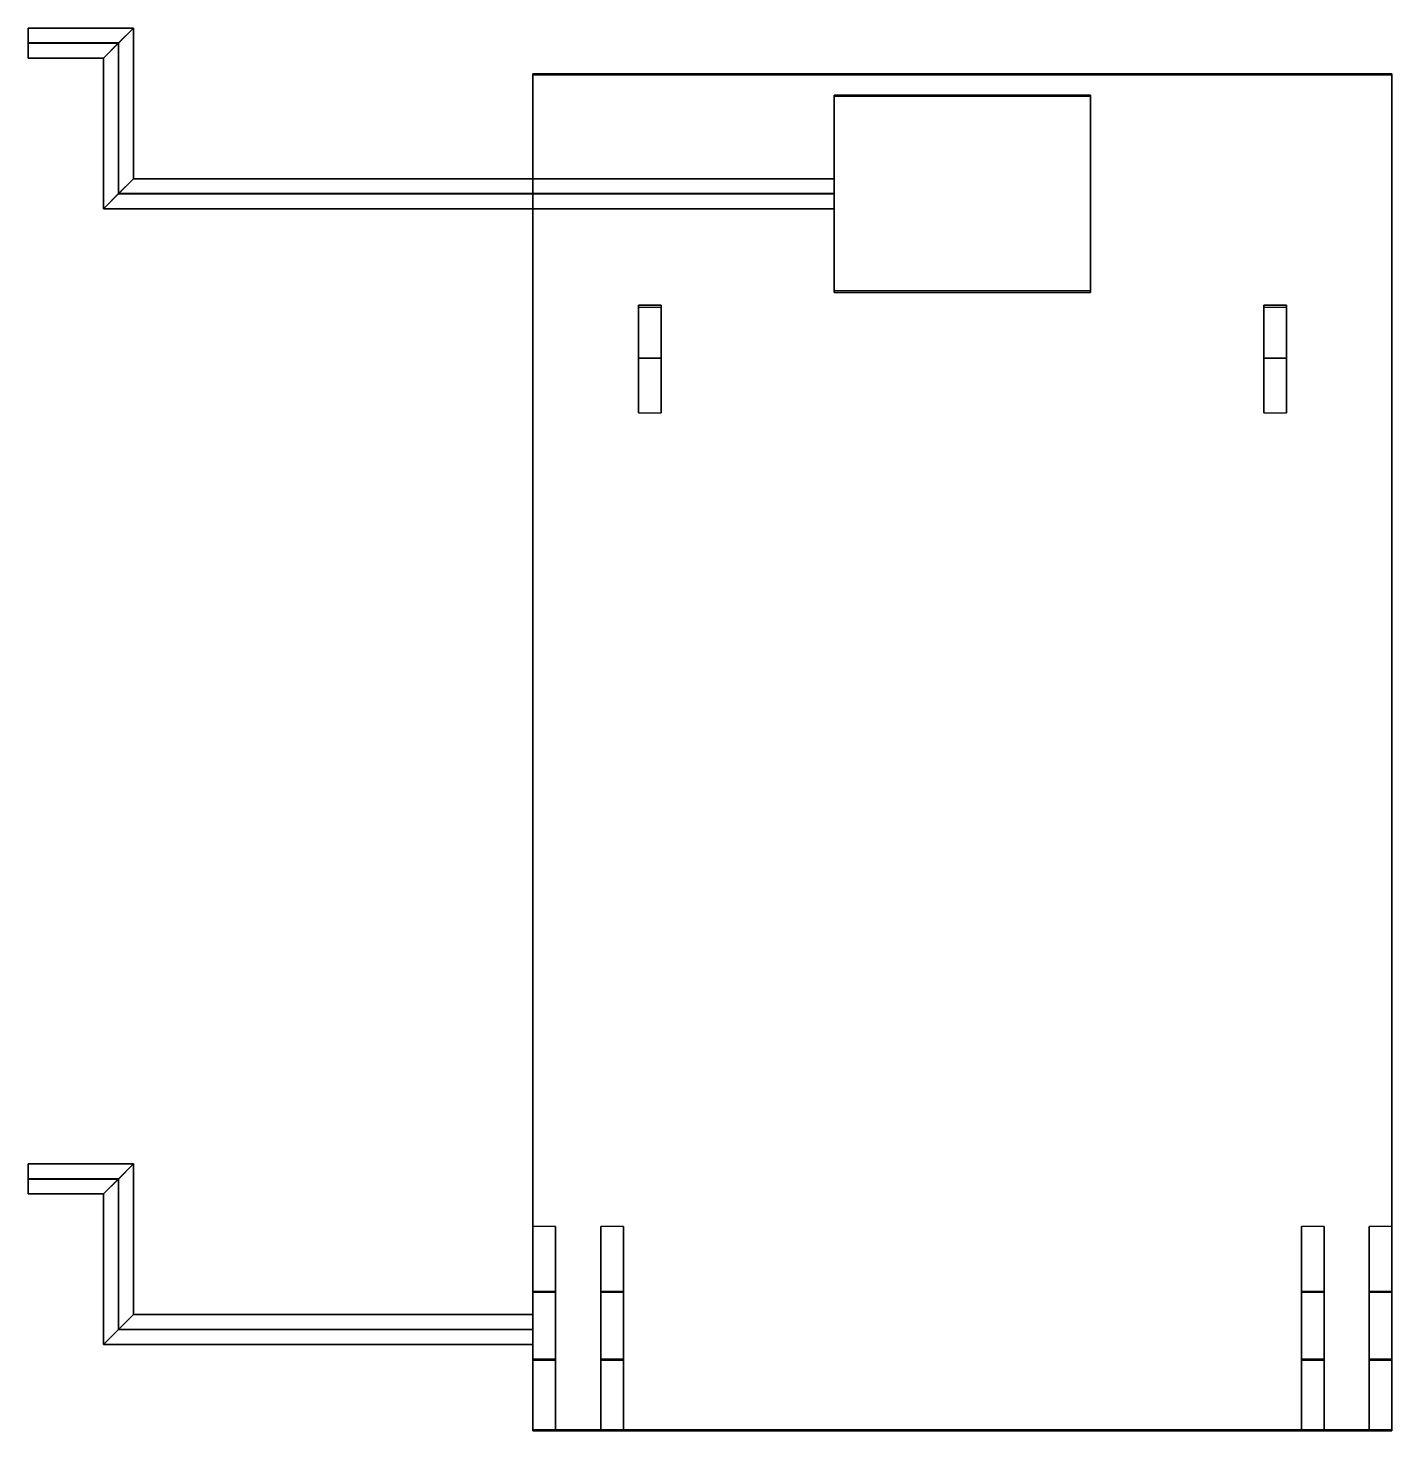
# Model space of a CAD drawing. Extents: x -1.24 to 0.57, y -0.81 to 1.05.
import ezdxf

# ---------------------------------------------------------------- set-up
doc = ezdxf.new("R2010")
doc.units = 0
doc.layers.add('TURRET', color=5, linetype='CONTINUOUS')

msp = doc.modelspace()

# ---------------------------------------------------------------- linework, layer by layer
at = {"layer": 'TURRET'}
for points in [[(-1.1, 1.0474, 1.2789), (-1.12, 1.0272, 1.2591), (-1.24, 1.0272, 1.2591), (-1.24, 1.0474, 1.2789)], [(-1.12, 1.0277, 1.2991), (-1.1, 1.0474, 1.2789), (-1.24, 1.0474, 1.2789), (-1.24, 1.0277, 1.2991)], [(-1.24, 1.0474, 1.2789), (-1.24, 1.0272, 1.2591), (-1.24, 1.0074, 1.2794), (-1.24, 1.0277, 1.2991)], [(-1.1, 0.8474, 1.2813), (-1.12, 0.8272, 1.2616), (-1.12, 1.0272, 1.2591), (-1.1, 1.0474, 1.2789)], [(-1.12, 0.8277, 1.3016), (-1.1, 0.8474, 1.2813), (-1.1, 1.0474, 1.2789), (-1.12, 1.0277, 1.2991)], [(-1.14, 1.0074, 1.2794), (-1.12, 1.0277, 1.2991), (-1.24, 1.0277, 1.2991), (-1.24, 1.0074, 1.2794)], [(-1.12, 1.0272, 1.2591), (-1.14, 1.0074, 1.2794), (-1.24, 1.0074, 1.2794), (-1.24, 1.0272, 1.2591)], [(-1.14, 0.8074, 1.2818), (-1.12, 0.8277, 1.3016), (-1.12, 1.0277, 1.2991), (-1.14, 1.0074, 1.2794)], [(-1.12, 0.8272, 1.2616), (-1.14, 0.8074, 1.2818), (-1.14, 1.0074, 1.2794), (-1.12, 1.0272, 1.2591)], [(-0.57, 0.9852, 1.0996), (-0.57, -0.8146, 1.1216), (-0.57, -0.8133, 1.2316), (-0.57, 0.9866, 1.2096)], [(-0.57, 0.9866, 1.2096), (-0.57, -0.8133, 1.2316), (0.57, -0.8133, 1.2316), (0.57, 0.9866, 1.2096)], [(0.57, 0.9866, 1.2096), (0.57, 0.9852, 1.0996), (-0.57, 0.9852, 1.0996), (-0.57, 0.9866, 1.2096)], [(0.57, 0.9852, 1.0996), (0.57, -0.8146, 1.1216), (-0.57, -0.8146, 1.1216), (-0.57, 0.9852, 1.0996)], [(0.57, -0.8133, 1.2316), (0.57, -0.8146, 1.1216), (0.57, 0.9852, 1.0996), (0.57, 0.9866, 1.2096)], [(-0.17, 0.9585, 1.37), (-0.17, 0.6986, 1.3731), (0.17, 0.6986, 1.3731), (0.17, 0.9585, 1.37)], [(0.17, 0.9585, 1.37), (0.17, 0.9566, 1.21), (-0.17, 0.9566, 1.21), (-0.17, 0.9585, 1.37)], [(-0.17, 0.9566, 1.21), (-0.17, 0.6966, 1.2132), (-0.17, 0.6986, 1.3731), (-0.17, 0.9585, 1.37)], [(0.17, 0.6986, 1.3731), (0.17, 0.6966, 1.2132), (0.17, 0.9566, 1.21), (0.17, 0.9585, 1.37)], [(-0.17, 0.8474, 1.2813), (-0.17, 0.8272, 1.2616), (-1.12, 0.8272, 1.2616), (-1.1, 0.8474, 1.2813)], [(-0.17, 0.8277, 1.3016), (-0.17, 0.8474, 1.2813), (-1.1, 0.8474, 1.2813), (-1.12, 0.8277, 1.3016)], [(-0.17, 0.8074, 1.2818), (-0.17, 0.8277, 1.3016), (-1.12, 0.8277, 1.3016), (-1.14, 0.8074, 1.2818)], [(-0.17, 0.8272, 1.2616), (-0.17, 0.8074, 1.2818), (-1.14, 0.8074, 1.2818), (-1.12, 0.8272, 1.2616)], [(-0.17, 0.6986, 1.3731), (-0.17, 0.6966, 1.2132), (0.17, 0.6966, 1.2132), (0.17, 0.6986, 1.3731)], [(-0.43, 0.6766, 1.2134), (-0.43, 0.5366, 1.2151), (-0.43, 0.6094, 1.4442), (-0.43, 0.6794, 1.4434)], [(-0.4, 0.6794, 1.4434), (-0.4, 0.6766, 1.2134), (-0.43, 0.6766, 1.2134), (-0.43, 0.6794, 1.4434)], [(-0.43, 0.6794, 1.4434), (-0.43, 0.6094, 1.4442), (-0.4, 0.6094, 1.4442), (-0.4, 0.6794, 1.4434)], [(-0.4, 0.6094, 1.4442), (-0.4, 0.5366, 1.2151), (-0.4, 0.6766, 1.2134), (-0.4, 0.6794, 1.4434)], [(0.4, 0.6794, 1.4434), (0.4, 0.6094, 1.4442), (0.43, 0.6094, 1.4442), (0.43, 0.6794, 1.4434)], [(0.43, 0.6794, 1.4434), (0.43, 0.6766, 1.2134), (0.4, 0.6766, 1.2134), (0.4, 0.6794, 1.4434)], [(0.4, 0.6766, 1.2134), (0.4, 0.5366, 1.2151), (0.4, 0.6094, 1.4442), (0.4, 0.6794, 1.4434)], [(0.43, 0.6094, 1.4442), (0.43, 0.5366, 1.2151), (0.43, 0.6766, 1.2134), (0.43, 0.6794, 1.4434)], [(-0.43, 0.6094, 1.4442), (-0.43, 0.5366, 1.2151), (-0.4, 0.5366, 1.2151), (-0.4, 0.6094, 1.4442)], [(0.4, 0.6094, 1.4442), (0.4, 0.5366, 1.2151), (0.43, 0.5366, 1.2151), (0.43, 0.6094, 1.4442)], [(-1.24, -0.46, 1.4973), (-1.24, -0.4803, 1.4776), (-1.24, -0.5, 1.4978), (-1.24, -0.4798, 1.5176)], [(-1.12, -0.4798, 1.5176), (-1.1, -0.46, 1.4973), (-1.24, -0.46, 1.4973), (-1.24, -0.4798, 1.5176)], [(-1.1, -0.46, 1.4973), (-1.12, -0.4803, 1.4776), (-1.24, -0.4803, 1.4776), (-1.24, -0.46, 1.4973)], [(-1.12, -0.6798, 1.52), (-1.1, -0.66, 1.4998), (-1.1, -0.46, 1.4973), (-1.12, -0.4798, 1.5176)], [(-1.1, -0.66, 1.4998), (-1.12, -0.6802, 1.48), (-1.12, -0.4803, 1.4776), (-1.1, -0.46, 1.4973)], [(-1.14, -0.5, 1.4978), (-1.12, -0.4798, 1.5176), (-1.24, -0.4798, 1.5176), (-1.24, -0.5, 1.4978)], [(-1.12, -0.4803, 1.4776), (-1.14, -0.5, 1.4978), (-1.24, -0.5, 1.4978), (-1.24, -0.4803, 1.4776)], [(-1.14, -0.7, 1.5002), (-1.12, -0.6798, 1.52), (-1.12, -0.4798, 1.5176), (-1.14, -0.5, 1.4978)], [(-1.12, -0.6802, 1.48), (-1.14, -0.7, 1.5002), (-1.14, -0.5, 1.4978), (-1.12, -0.4803, 1.4776)], [(-0.54, -0.6305, 1.4594), (-0.54, -0.5433, 1.2283), (-0.57, -0.5433, 1.2283), (-0.57, -0.6305, 1.4594)], [(-0.57, -0.5433, 1.2283), (-0.57, -0.8133, 1.2316), (-0.57, -0.7205, 1.4605), (-0.57, -0.6305, 1.4594)], [(-0.54, -0.7205, 1.4605), (-0.54, -0.8133, 1.2316), (-0.54, -0.5433, 1.2283), (-0.54, -0.6305, 1.4594)], [(-0.48, -0.5433, 1.2283), (-0.48, -0.8133, 1.2316), (-0.48, -0.7205, 1.4605), (-0.48, -0.6305, 1.4594)], [(-0.45, -0.6305, 1.4594), (-0.45, -0.5433, 1.2283), (-0.48, -0.5433, 1.2283), (-0.48, -0.6305, 1.4594)], [(-0.45, -0.7205, 1.4605), (-0.45, -0.8133, 1.2316), (-0.45, -0.5433, 1.2283), (-0.45, -0.6305, 1.4594)], [(0.45, -0.5433, 1.2283), (0.45, -0.8133, 1.2316), (0.45, -0.7205, 1.4605), (0.45, -0.6305, 1.4594)], [(0.48, -0.6305, 1.4594), (0.48, -0.5433, 1.2283), (0.45, -0.5433, 1.2283), (0.45, -0.6305, 1.4594)], [(0.48, -0.7205, 1.4605), (0.48, -0.8133, 1.2316), (0.48, -0.5433, 1.2283), (0.48, -0.6305, 1.4594)], [(0.54, -0.5433, 1.2283), (0.54, -0.8133, 1.2316), (0.54, -0.7205, 1.4605), (0.54, -0.6305, 1.4594)], [(0.57, -0.6305, 1.4594), (0.57, -0.5433, 1.2283), (0.54, -0.5433, 1.2283), (0.54, -0.6305, 1.4594)], [(0.57, -0.7205, 1.4605), (0.57, -0.8133, 1.2316), (0.57, -0.5433, 1.2283), (0.57, -0.6305, 1.4594)], [(-0.57, -0.6295, 1.5394), (-0.57, -0.7195, 1.5405), (-0.54, -0.7195, 1.5405), (-0.54, -0.6295, 1.5394)], [(-0.57, -0.6305, 1.4594), (-0.57, -0.7205, 1.4605), (-0.57, -0.7195, 1.5405), (-0.57, -0.6295, 1.5394)], [(-0.54, -0.6295, 1.5394), (-0.54, -0.6305, 1.4594), (-0.57, -0.6305, 1.4594), (-0.57, -0.6295, 1.5394)], [(-0.54, -0.7195, 1.5405), (-0.54, -0.7205, 1.4605), (-0.54, -0.6305, 1.4594), (-0.54, -0.6295, 1.5394)], [(-0.48, -0.6305, 1.4594), (-0.48, -0.7205, 1.4605), (-0.48, -0.7195, 1.5405), (-0.48, -0.6295, 1.5394)], [(-0.45, -0.6295, 1.5394), (-0.45, -0.6305, 1.4594), (-0.48, -0.6305, 1.4594), (-0.48, -0.6295, 1.5394)], [(-0.48, -0.6295, 1.5394), (-0.48, -0.7195, 1.5405), (-0.45, -0.7195, 1.5405), (-0.45, -0.6295, 1.5394)], [(-0.45, -0.7195, 1.5405), (-0.45, -0.7205, 1.4605), (-0.45, -0.6305, 1.4594), (-0.45, -0.6295, 1.5394)], [(0.45, -0.6305, 1.4594), (0.45, -0.7205, 1.4605), (0.45, -0.7195, 1.5405), (0.45, -0.6295, 1.5394)], [(0.48, -0.6295, 1.5394), (0.48, -0.6305, 1.4594), (0.45, -0.6305, 1.4594), (0.45, -0.6295, 1.5394)], [(0.45, -0.6295, 1.5394), (0.45, -0.7195, 1.5405), (0.48, -0.7195, 1.5405), (0.48, -0.6295, 1.5394)], [(0.48, -0.7195, 1.5405), (0.48, -0.7205, 1.4605), (0.48, -0.6305, 1.4594), (0.48, -0.6295, 1.5394)], [(0.54, -0.6305, 1.4594), (0.54, -0.7205, 1.4605), (0.54, -0.7195, 1.5405), (0.54, -0.6295, 1.5394)], [(0.57, -0.6295, 1.5394), (0.57, -0.6305, 1.4594), (0.54, -0.6305, 1.4594), (0.54, -0.6295, 1.5394)], [(0.54, -0.6295, 1.5394), (0.54, -0.7195, 1.5405), (0.57, -0.7195, 1.5405), (0.57, -0.6295, 1.5394)], [(0.57, -0.7195, 1.5405), (0.57, -0.7205, 1.4605), (0.57, -0.6305, 1.4594), (0.57, -0.6295, 1.5394)], [(-0.57, -0.6798, 1.52), (-0.57, -0.66, 1.4998), (-1.1, -0.66, 1.4998), (-1.12, -0.6798, 1.52)], [(-0.57, -0.66, 1.4998), (-0.57, -0.6802, 1.48), (-1.12, -0.6802, 1.48), (-1.1, -0.66, 1.4998)], [(-0.57, -0.7, 1.5002), (-0.57, -0.6798, 1.52), (-1.12, -0.6798, 1.52), (-1.14, -0.7, 1.5002)], [(-0.57, -0.6802, 1.48), (-0.57, -0.7, 1.5002), (-1.14, -0.7, 1.5002), (-1.12, -0.6802, 1.48)], [(-0.57, -0.7195, 1.5405), (-0.57, -0.7205, 1.4605), (-0.54, -0.7205, 1.4605), (-0.54, -0.7195, 1.5405)], [(-0.57, -0.7205, 1.4605), (-0.57, -0.8133, 1.2316), (-0.54, -0.8133, 1.2316), (-0.54, -0.7205, 1.4605)], [(-0.48, -0.7195, 1.5405), (-0.48, -0.7205, 1.4605), (-0.45, -0.7205, 1.4605), (-0.45, -0.7195, 1.5405)], [(-0.48, -0.7205, 1.4605), (-0.48, -0.8133, 1.2316), (-0.45, -0.8133, 1.2316), (-0.45, -0.7205, 1.4605)], [(0.45, -0.7195, 1.5405), (0.45, -0.7205, 1.4605), (0.48, -0.7205, 1.4605), (0.48, -0.7195, 1.5405)], [(0.45, -0.7205, 1.4605), (0.45, -0.8133, 1.2316), (0.48, -0.8133, 1.2316), (0.48, -0.7205, 1.4605)], [(0.54, -0.7195, 1.5405), (0.54, -0.7205, 1.4605), (0.57, -0.7205, 1.4605), (0.57, -0.7195, 1.5405)], [(0.54, -0.7205, 1.4605), (0.54, -0.8133, 1.2316), (0.57, -0.8133, 1.2316), (0.57, -0.7205, 1.4605)], [(-0.57, -0.8133, 1.2316), (-0.57, -0.8146, 1.1216), (0.57, -0.8146, 1.1216), (0.57, -0.8133, 1.2316)]]:
    msp.add_3dface(points, dxfattribs=at)

doc.saveas('drawing.dxf')
